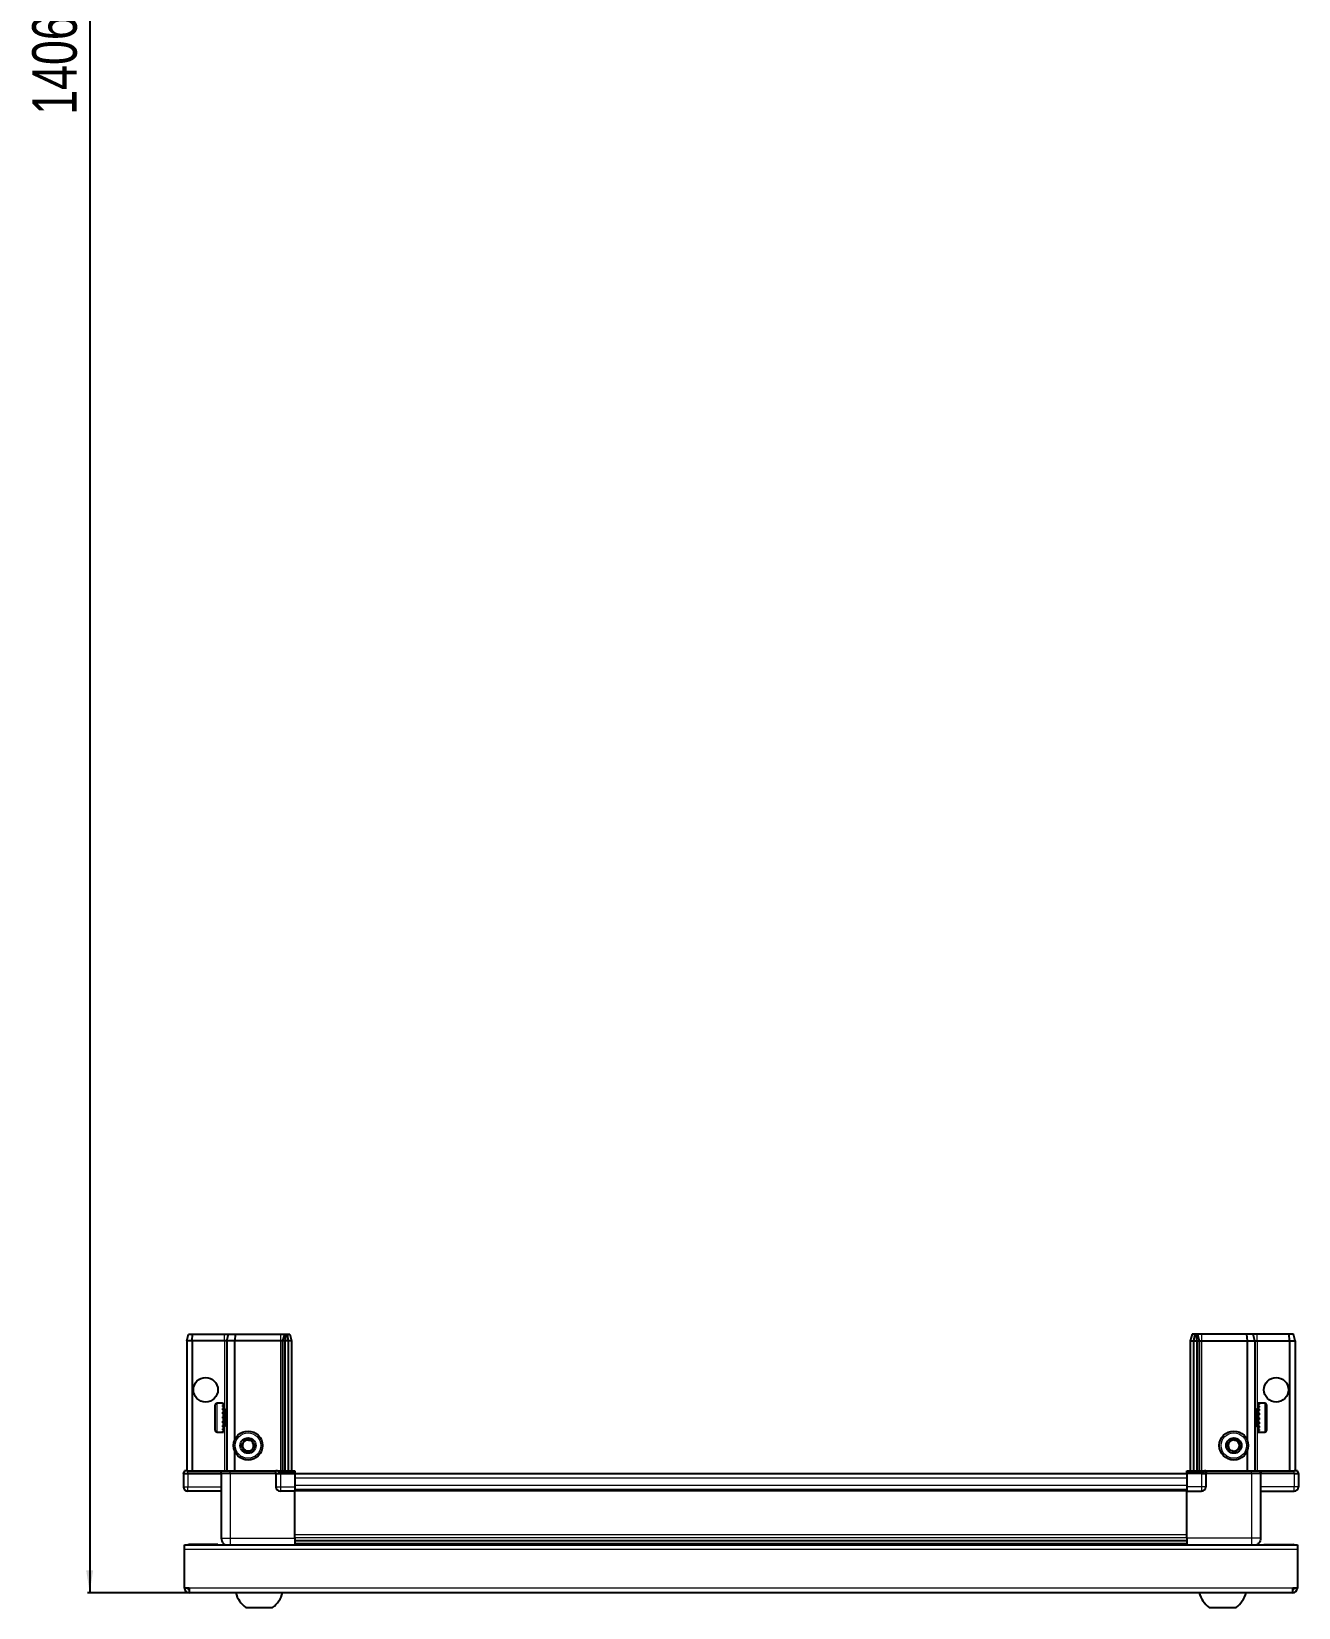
# Model space of a CAD drawing. Header units: millimetres. Extents: x 927 to 3772, y -669 to 1535.
# Drawn here: x 983 to 1551, y -669 to 38 of the extents above; entities that cross this region are included whole.
import ezdxf

# ---------------------------------------------------------------- set-up
doc = ezdxf.new("R2010")
doc.units = ezdxf.units.MM
doc.layers.add('FORMAT', color=7, linetype='Continuous')
doc.styles.add('SLDTEXTSTYLE0', font='TXT', dxfattribs={"width": 0.75})
doc.dimstyles.new('SLDDIMSTYLE0', dxfattribs={"dimtxt": 20, "dimasz": 10, "dimexe": 0, "dimexo": 0.0625, "dimgap": 5, "dimtad": 2, "dimdec": 1, "dimrnd": 1e-09, "dimzin": 12, "dimdsep": 46, "dimtxsty": 'SLDTEXTSTYLE0', "dimsah": 1, "dimcen": 0.09, "dimadec": 0, "dimazin": 3, "dimtfac": 1, "dimtofl": 0, "dimtmove": 0, "dimatfit": 3, "dimfxl": 0, "dimfrac": 2, "dimtolj": 1, "dimtzin": 12, "dimarcsym": 0})

# ---------------------------------------------------------------- blocks, each defined once
blk = doc.blocks.new('_D_8')
at = {"layer": 'FORMAT'}
for p, q in [((1052.76, 744.43), (1007.67, 744.43)), ((1008.67, 744.43), (1008.67, -662.27)), ((1053.26, -662.27), (1007.67, -662.27))]:
    blk.add_line(p, q, dxfattribs=at)
for points in [[(1008.67, 744.43), (1007.13, 734.43), (1010.21, 734.43)], [(1008.67, -662.27), (1010.21, -652.27), (1007.13, -652.27)]]:
    blk.add_solid(points, dxfattribs=at)
at = {"layer": 'FORMAT', "insert": (982.89, 0.44), "char_height": 20, "attachment_point": 1, "rotation": 90, "style": 'SLDTEXTSTYLE0'}
blk.add_mtext('1406,7', dxfattribs=at)

msp = doc.modelspace()

# ---------------------------------------------------------------- linework, layer by layer
at = {"color": 7, "linetype": 'Continuous', "lineweight": 25}
for p, q in [((1052.17, -549.27), (1052.98, -546.27)), ((1054.67, -549.27), (1052.17, -549.27)), ((1052.17, -549.27), (1052.17, -607.57)), ((1052.98, -546.27), (1054.83, -546.27)), ((1054.67, -549.27), (1054.83, -546.27)), ((1069.17, -549.27), (1054.67, -549.27)), ((1054.67, -549.27), (1054.67, -607.57)), ((1054.83, -546.27), (1069.17, -546.27)), ((1069.17, -546.27), (1070.98, -546.27)), ((1070.17, -549.27), (1069.17, -549.27)), ((1070.17, -549.27), (1070.98, -546.27)), ((1073.67, -549.27), (1070.17, -549.27)), ((1070.17, -549.27), (1070.17, -607.57)), ((1070.98, -546.27), (1074.01, -546.27)), ((1074.01, -546.27), (1073.67, -549.27)), ((1094.17, -549.27), (1073.67, -549.27)), ((1073.67, -549.27), (1073.67, -593.77)), ((1074.01, -546.27), (1094.17, -546.27)), ((1094.17, -546.27), (1095.98, -546.27)), ((1095.17, -549.27), (1094.17, -549.27)), ((1095.98, -546.27), (1095.17, -549.27)), ((1096.17, -549.27), (1095.17, -549.27)), ((1095.17, -549.27), (1095.17, -607.57)), ((1095.98, -546.27), (1096.72, -546.27)), ((1096.72, -546.27), (1096.17, -549.27)), ((1097.67, -549.27), (1096.17, -549.27)), ((1096.17, -549.27), (1096.17, -607.57)), ((1096.72, -546.27), (1097.22, -546.27)), ((1097.22, -546.27), (1097.67, -549.27)), ((1097.22, -546.27), (1098.37, -546.27)), ((1099.17, -549.27), (1097.67, -549.27)), ((1097.67, -549.27), (1097.67, -607.57)), ((1098.37, -546.27), (1099.17, -549.27)), ((1099.17, -549.27), (1099.17, -607.57)), ((1502.98, -546.27), (1502.17, -549.27)), ((1502.17, -549.27), (1503.67, -549.27)), ((1502.17, -549.27), (1502.17, -607.57)), ((1504.13, -546.27), (1502.98, -546.27)), ((1504.13, -546.27), (1503.67, -549.27)), ((1503.67, -549.27), (1505.17, -549.27)), ((1503.67, -549.27), (1503.67, -607.57)), ((1504.63, -546.27), (1504.13, -546.27)), ((1504.63, -546.27), (1505.17, -549.27)), ((1505.37, -546.27), (1504.63, -546.27)), ((1505.17, -549.27), (1506.17, -549.27)), ((1505.17, -549.27), (1505.17, -607.57)), ((1505.37, -546.27), (1506.17, -549.27)), ((1507.17, -546.27), (1505.37, -546.27)), ((1506.17, -549.27), (1506.17, -607.57)), ((1506.17, -549.27), (1507.17, -549.27)), ((1527.34, -546.27), (1507.17, -546.27)), ((1507.17, -549.27), (1527.67, -549.27)), ((1527.34, -546.27), (1527.67, -549.27)), ((1530.37, -546.27), (1527.34, -546.27)), ((1527.67, -549.27), (1527.67, -593.77)), ((1527.67, -549.27), (1531.17, -549.27)), ((1531.17, -549.27), (1530.37, -546.27)), ((1532.17, -546.27), (1530.37, -546.27)), ((1531.17, -549.27), (1531.17, -607.57)), ((1531.17, -549.27), (1532.17, -549.27)), ((1546.52, -546.27), (1532.17, -546.27)), ((1532.17, -549.27), (1546.67, -549.27)), ((1546.67, -549.27), (1546.52, -546.27)), ((1548.37, -546.27), (1546.52, -546.27)), ((1546.67, -549.27), (1546.67, -607.57)), ((1546.67, -549.27), (1549.17, -549.27)), ((1549.17, -549.27), (1548.37, -546.27)), ((1549.17, -549.27), (1549.17, -607.57)), ((1064.97, -589.47), (1064.97, -578.07)), ((1068.17, -577.27), (1065.77, -577.27)), ((1068.17, -577.27), (1068.17, -577.28)), ((1068.17, -577.28), (1068.67, -577.28)), ((1068.17, -577.47), (1068.67, -577.47)), ((1068.17, -577.47), (1068.17, -577.69)), ((1068.17, -577.69), (1068.67, -577.69)), ((1068.17, -578.26), (1068.67, -578.26)), ((1068.17, -578.26), (1068.17, -578.69)), ((1068.17, -578.69), (1068.67, -578.69)), ((1068.67, -577.47), (1068.67, -577.28)), ((1068.67, -577.69), (1068.67, -577.47)), ((1068.67, -578.26), (1068.67, -577.69)), ((1068.67, -578.69), (1068.67, -578.26)), ((1068.67, -579.6), (1068.67, -578.69)), ((1068.77, -579.37), (1068.67, -579.37)), ((1068.77, -588.17), (1068.77, -579.37)), ((1532.67, -579.37), (1532.57, -579.37)), ((1532.57, -579.37), (1532.57, -588.17)), ((1535.57, -577.27), (1532.67, -577.27)), ((1533.17, -577.27), (1532.67, -577.27)), ((1532.67, -577.27), (1532.67, -577.32)), ((1532.67, -577.32), (1532.67, -577.61)), ((1533.17, -577.32), (1532.67, -577.32)), ((1533.17, -577.61), (1532.67, -577.61)), ((1532.67, -577.61), (1532.67, -577.88)), ((1533.17, -577.88), (1532.67, -577.88)), ((1532.67, -577.88), (1532.67, -578.54)), ((1533.17, -578.54), (1532.67, -578.54)), ((1532.67, -578.54), (1532.67, -579.02)), ((1532.67, -579.02), (1532.67, -579.99)), ((1533.17, -579.02), (1532.67, -579.02)), ((1533.17, -577.32), (1533.17, -577.27)), ((1533.17, -577.88), (1533.17, -577.61)), ((1533.17, -579.02), (1533.17, -578.54)), ((1536.37, -578.07), (1536.37, -589.47)), ((1068.17, -579.6), (1068.67, -579.6)), ((1068.17, -579.6), (1068.17, -580.19)), ((1068.17, -580.19), (1068.67, -580.19)), ((1068.17, -581.34), (1068.67, -581.34)), ((1068.17, -581.34), (1068.17, -582.04)), ((1068.17, -582.04), (1068.67, -582.04)), ((1068.17, -583.32), (1068.67, -583.32)), ((1068.17, -583.32), (1068.17, -584.06)), ((1068.17, -583.47), (1068.67, -583.47)), ((1068.17, -583.97), (1068.67, -583.97)), ((1068.17, -584.06), (1068.67, -584.06)), ((1068.17, -585.35), (1068.67, -585.35)), ((1068.17, -585.35), (1068.17, -586.05)), ((1068.17, -586.05), (1068.67, -586.05)), ((1068.67, -580.19), (1068.67, -579.6)), ((1068.67, -581.34), (1068.67, -580.19)), ((1068.67, -582.04), (1068.67, -581.34)), ((1068.67, -583.32), (1068.67, -582.04)), ((1068.67, -583.47), (1068.67, -583.32)), ((1068.67, -584.06), (1068.67, -583.97)), ((1068.67, -585.35), (1068.67, -584.06)), ((1068.67, -586.05), (1068.67, -585.35)), ((1068.67, -587.22), (1068.67, -586.05)), ((1069.66, -580.46), (1069.17, -579.77)), ((1069.17, -587.77), (1069.17, -579.77)), ((1070.14, -579.77), (1069.66, -580.46)), ((1069.66, -587.08), (1069.66, -580.46)), ((1070.17, -579.77), (1070.14, -579.77)), ((1070.14, -587.77), (1070.14, -579.77)), ((1531.21, -579.77), (1531.17, -579.77)), ((1531.69, -580.46), (1531.21, -579.77)), ((1531.21, -579.77), (1531.21, -587.77)), ((1532.17, -579.77), (1531.69, -580.46)), ((1531.69, -580.46), (1531.69, -587.08)), ((1532.17, -579.77), (1532.17, -587.77)), ((1533.17, -579.99), (1532.67, -579.99)), ((1532.67, -579.99), (1532.67, -580.62)), ((1532.67, -580.62), (1532.67, -581.81)), ((1533.17, -580.62), (1532.67, -580.62)), ((1533.17, -581.81), (1532.67, -581.81)), ((1532.67, -581.81), (1532.67, -582.45)), ((1533.17, -582.45), (1532.67, -582.45)), ((1532.67, -582.53), (1532.67, -583.82)), ((1533.17, -582.53), (1532.67, -582.53)), ((1533.17, -583.82), (1532.67, -583.82)), ((1533.17, -584.31), (1532.67, -584.31)), ((1532.67, -584.31), (1532.67, -584.56)), ((1532.67, -584.56), (1532.67, -585.83)), ((1533.17, -584.56), (1532.67, -584.56)), ((1533.17, -585.83), (1532.67, -585.83)), ((1532.67, -585.83), (1532.67, -586.52)), ((1532.67, -586.52), (1532.67, -587.63)), ((1533.17, -586.52), (1532.67, -586.52)), ((1533.17, -580.62), (1533.17, -579.99)), ((1533.17, -582.53), (1533.17, -581.81)), ((1533.17, -584.56), (1533.17, -583.82)), ((1533.17, -586.52), (1533.17, -585.83)), ((1065.77, -590.27), (1068.17, -590.27)), ((1068.17, -587.22), (1068.67, -587.22)), ((1068.17, -587.22), (1068.17, -587.82)), ((1068.17, -587.82), (1068.67, -587.82)), ((1068.17, -588.75), (1068.67, -588.75)), ((1068.17, -588.75), (1068.17, -589.2)), ((1068.17, -589.2), (1068.67, -589.2)), ((1068.17, -589.8), (1068.67, -589.8)), ((1068.17, -589.8), (1068.17, -590.04)), ((1068.17, -590.04), (1068.67, -590.04)), ((1068.17, -590.26), (1068.67, -590.26)), ((1068.17, -590.26), (1068.17, -590.27)), ((1068.17, -590.27), (1068.67, -590.27)), ((1068.67, -587.82), (1068.67, -587.22)), ((1068.67, -588.75), (1068.67, -587.82)), ((1068.67, -588.17), (1068.77, -588.17)), ((1068.67, -589.2), (1068.67, -588.75)), ((1068.67, -589.8), (1068.67, -589.2)), ((1068.67, -590.04), (1068.67, -589.8)), ((1068.67, -590.26), (1068.67, -590.04)), ((1068.67, -590.27), (1068.67, -590.26)), ((1069.17, -587.77), (1069.66, -587.08)), ((1069.66, -587.08), (1070.14, -587.77)), ((1070.14, -587.77), (1070.17, -587.77)), ((1531.17, -587.77), (1531.21, -587.77)), ((1531.21, -587.77), (1531.69, -587.08)), ((1531.69, -587.08), (1532.17, -587.77)), ((1532.57, -588.17), (1532.67, -588.17)), ((1533.17, -587.63), (1532.67, -587.63)), ((1532.67, -587.63), (1532.67, -588.2)), ((1532.67, -588.2), (1532.67, -589.06)), ((1533.17, -588.2), (1532.67, -588.2)), ((1533.17, -589.06), (1532.67, -589.06)), ((1532.67, -589.06), (1532.67, -589.46)), ((1532.67, -589.46), (1532.67, -589.97)), ((1533.17, -589.46), (1532.67, -589.46)), ((1533.17, -589.97), (1532.67, -589.97)), ((1532.67, -589.97), (1532.67, -590.15)), ((1532.67, -590.15), (1532.67, -590.27)), ((1533.17, -590.15), (1532.67, -590.15)), ((1532.67, -590.27), (1535.57, -590.27)), ((1533.17, -588.2), (1533.17, -587.63)), ((1533.17, -589.46), (1533.17, -589.06)), ((1533.17, -590.15), (1533.17, -589.97)), ((1073.67, -598.77), (1073.67, -607.57)), ((1527.67, -598.77), (1527.67, -607.57)), ((1051.17, -607.57), (1050.67, -608.44)), ((1052.67, -607.57), (1051.17, -607.57)), ((1052.67, -607.57), (1067.47, -607.57)), ((1067.47, -607.57), (1067.67, -607.57)), ((1067.67, -608.77), (1067.67, -607.57)), ((1067.67, -607.57), (1071.67, -607.57)), ((1071.67, -607.57), (1091.97, -607.57)), ((1091.97, -607.57), (1092.17, -607.57)), ((1092.17, -608.77), (1092.17, -607.57)), ((1092.85, -607.57), (1092.17, -607.57)), ((1092.85, -607.57), (1100.67, -607.57)), ((1100.67, -607.57), (1100.67, -608.44)), ((1500.67, -608.44), (1500.67, -607.57)), ((1500.67, -607.57), (1508.5, -607.57)), ((1509.17, -607.57), (1508.5, -607.57)), ((1509.17, -608.77), (1509.17, -607.57)), ((1509.17, -607.57), (1509.37, -607.57)), ((1509.37, -607.57), (1529.67, -607.57)), ((1529.67, -607.57), (1533.67, -607.57)), ((1533.67, -608.77), (1533.67, -607.57)), ((1533.67, -607.57), (1533.87, -607.57)), ((1533.87, -607.57), (1548.67, -607.57)), ((1550.17, -607.57), (1548.67, -607.57)), ((1550.67, -608.44), (1550.17, -607.57)), ((1550.67, -608.44), (1550.17, -607.57)), ((1050.67, -608.77), (1050.67, -608.44)), ((1050.67, -608.77), (1052.67, -608.77)), ((1050.67, -608.77), (1050.67, -614.77)), ((1067.47, -608.77), (1052.67, -608.77)), ((1052.67, -608.77), (1067.47, -608.77)), ((1067.67, -608.77), (1067.47, -608.77)), ((1071.67, -608.77), (1067.67, -608.77)), ((1067.67, -608.77), (1067.67, -637.77)), ((1091.97, -608.77), (1071.67, -608.77)), ((1092.17, -608.77), (1091.97, -608.77)), ((1092.17, -608.77), (1094.17, -608.77)), ((1092.17, -608.77), (1092.17, -614.77)), ((1100.67, -608.44), (1094.17, -608.44)), ((1100.67, -608.77), (1094.17, -608.77)), ((1094.17, -608.77), (1100.67, -608.77)), ((1100.67, -608.44), (1100.67, -608.44)), ((1100.67, -608.77), (1100.67, -608.44)), ((1100.67, -608.77), (1100.67, -608.77)), ((1100.67, -608.77), (1100.67, -614.77)), ((1500.67, -608.92), (1100.67, -608.92)), ((1100.67, -614.77), (1100.67, -616.77)), ((1507.17, -608.44), (1500.67, -608.44)), ((1500.67, -608.77), (1500.67, -608.44)), ((1507.17, -608.77), (1500.67, -608.77)), ((1500.67, -608.77), (1500.67, -614.77)), ((1500.67, -614.77), (1500.67, -616.77)), ((1507.17, -608.77), (1509.17, -608.77)), ((1509.17, -608.77), (1507.17, -608.77)), ((1509.37, -608.77), (1509.17, -608.77)), ((1509.17, -608.77), (1509.17, -614.77)), ((1529.67, -608.77), (1509.37, -608.77)), ((1533.67, -608.77), (1529.67, -608.77)), ((1533.87, -608.77), (1533.67, -608.77)), ((1533.67, -608.77), (1533.67, -637.77)), ((1548.67, -608.77), (1533.87, -608.77)), ((1548.67, -608.77), (1550.67, -608.77)), ((1550.67, -608.77), (1550.67, -608.44)), ((1550.67, -608.77), (1550.67, -608.44)), ((1550.67, -608.77), (1550.67, -608.77)), ((1550.67, -608.77), (1550.67, -614.77)), ((1067.67, -616.77), (1052.67, -616.77)), ((1100.67, -616.77), (1094.17, -616.77)), ((1500.67, -616.12), (1100.67, -616.12)), ((1100.67, -637.77), (1100.67, -616.77)), ((1500.67, -616.77), (1507.17, -616.77)), ((1500.67, -637.77), (1500.67, -616.77)), ((1533.67, -616.77), (1548.67, -616.77)), ((1051.17, -642.87), (1051.17, -640.77)), ((1051.17, -640.77), (1550.17, -640.77)), ((1051.17, -660.17), (1051.17, -642.87)), ((1066.17, -640.67), (1053.27, -640.67)), ((1066.17, -640.67), (1066.17, -640.77)), ((1100.67, -638.8), (1500.67, -638.8)), ((1100.67, -638.83), (1500.67, -638.83)), ((1124.55, -640.62), (1100.67, -640.62)), ((1119.17, -640.77), (1119.17, -640.62)), ((1119.21, -640.77), (1119.21, -640.62)), ((1119.48, -640.77), (1119.48, -640.62)), ((1119.74, -640.77), (1119.74, -640.62)), ((1120.39, -640.77), (1120.39, -640.62)), ((1120.86, -640.77), (1120.86, -640.62)), ((1121.82, -640.77), (1121.82, -640.62)), ((1122.44, -640.77), (1122.44, -640.62)), ((1123.63, -640.77), (1123.63, -640.62)), ((1124.29, -640.77), (1124.29, -640.62)), ((1124.34, -640.77), (1124.34, -640.62)), ((1125.64, -640.62), (1124.55, -640.62)), ((1126.37, -640.62), (1125.64, -640.62)), ((1125.64, -640.77), (1125.64, -640.62)), ((1125.64, -640.62), (1125.64, -640.62)), ((1125.65, -640.77), (1125.65, -640.62)), ((1126.15, -640.77), (1126.15, -640.62)), ((1126.38, -640.62), (1126.37, -640.62)), ((1126.38, -640.77), (1126.38, -640.62)), ((1126.79, -640.62), (1126.38, -640.62)), ((1474.55, -640.62), (1126.79, -640.62)), ((1127.65, -640.77), (1127.65, -640.62)), ((1128.34, -640.77), (1128.34, -640.62)), ((1129.47, -640.77), (1129.47, -640.62)), ((1130.04, -640.77), (1130.04, -640.62)), ((1130.91, -640.77), (1130.91, -640.62)), ((1131.31, -640.77), (1131.31, -640.62)), ((1131.84, -640.77), (1131.84, -640.62)), ((1132.04, -640.77), (1132.04, -640.62)), ((1132.17, -640.77), (1132.17, -640.62)), ((1469.18, -640.77), (1469.18, -640.62)), ((1469.35, -640.77), (1469.35, -640.62)), ((1469.56, -640.77), (1469.56, -640.62)), ((1470.12, -640.77), (1470.12, -640.62)), ((1470.54, -640.77), (1470.54, -640.62)), ((1471.43, -640.77), (1471.43, -640.62)), ((1472.02, -640.77), (1472.02, -640.62)), ((1473.16, -640.77), (1473.16, -640.62)), ((1473.86, -640.77), (1473.86, -640.62)), ((1475.14, -640.62), (1474.55, -640.62)), ((1475.87, -640.62), (1475.14, -640.62)), ((1475.14, -640.77), (1475.14, -640.62)), ((1475.14, -640.62), (1475.14, -640.62)), ((1475.31, -640.77), (1475.31, -640.62)), ((1475.81, -640.77), (1475.81, -640.62)), ((1475.87, -640.77), (1475.87, -640.62)), ((1476.79, -640.62), (1475.87, -640.62)), ((1475.87, -640.62), (1475.87, -640.62)), ((1500.67, -640.62), (1476.79, -640.62)), ((1477.16, -640.77), (1477.16, -640.62)), ((1477.87, -640.77), (1477.87, -640.62)), ((1479.05, -640.77), (1479.05, -640.62)), ((1479.65, -640.77), (1479.65, -640.62)), ((1480.6, -640.77), (1480.6, -640.62)), ((1481.05, -640.77), (1481.05, -640.62)), ((1481.67, -640.77), (1481.67, -640.62)), ((1481.91, -640.77), (1481.91, -640.62)), ((1482.15, -640.77), (1482.15, -640.62)), ((1482.17, -640.77), (1482.17, -640.62)), ((1500.82, -640.77), (1500.82, -637.77)), ((1535.17, -640.67), (1548.07, -640.67)), ((1535.17, -640.67), (1535.17, -640.77)), ((1550.17, -640.77), (1550.17, -642.87)), ((1550.17, -642.87), (1550.17, -660.17)), ((1053.27, -660.17), (1051.17, -660.17)), ((1053.27, -660.17), (1053.27, -662.27)), ((1548.07, -662.27), (1053.27, -662.27)), ((1550.17, -660.17), (1548.07, -660.17)), ((1548.07, -662.27), (1548.07, -660.17)), ((1078.67, -668.87), (1090.67, -668.87)), ((1510.67, -668.87), (1522.67, -668.87))]:
    msp.add_line(p, q, dxfattribs=at)
at = {"color": 8, "linetype": 'Continuous', "lineweight": 18}
for p, q in [((1069.17, -549.27), (1069.17, -546.27)), ((1069.17, -549.27), (1069.17, -579.77)), ((1094.17, -546.27), (1094.17, -549.27)), ((1094.17, -549.27), (1094.17, -607.57)), ((1507.17, -546.27), (1507.17, -549.27)), ((1507.17, -549.27), (1507.17, -607.57)), ((1532.17, -549.27), (1532.17, -546.27)), ((1532.17, -549.27), (1532.17, -579.77)), ((1065.77, -590.27), (1065.77, -577.27)), ((1535.57, -577.27), (1535.57, -590.27)), ((1069.17, -587.77), (1069.17, -607.57)), ((1532.17, -587.77), (1532.17, -607.57)), ((1052.67, -608.77), (1052.67, -607.57)), ((1067.47, -608.77), (1067.47, -607.57)), ((1071.67, -608.77), (1071.67, -607.57)), ((1091.97, -608.77), (1091.97, -607.57)), ((1509.37, -607.57), (1509.37, -608.77)), ((1529.67, -608.77), (1529.67, -607.57)), ((1533.87, -607.57), (1533.87, -608.77)), ((1548.67, -608.77), (1548.67, -607.57)), ((1050.67, -614.77), (1052.67, -614.77)), ((1052.67, -608.77), (1052.67, -614.77)), ((1052.67, -614.77), (1067.67, -614.77)), ((1052.67, -616.77), (1052.67, -614.77)), ((1071.67, -608.77), (1071.67, -637.77)), ((1092.17, -614.77), (1094.17, -614.77)), ((1094.17, -608.77), (1094.17, -608.44)), ((1094.17, -608.77), (1094.17, -614.77)), ((1094.17, -614.77), (1100.67, -614.77)), ((1094.17, -614.77), (1094.17, -616.77)), ((1100.67, -608.77), (1100.67, -608.44)), ((1500.67, -610.92), (1100.67, -610.92)), ((1500.67, -614.12), (1100.67, -614.12)), ((1507.17, -614.77), (1500.67, -614.77)), ((1507.17, -608.77), (1507.17, -608.44)), ((1507.17, -608.77), (1507.17, -614.77)), ((1509.17, -614.77), (1507.17, -614.77)), ((1507.17, -614.77), (1507.17, -616.77)), ((1529.67, -608.77), (1529.67, -637.77)), ((1548.67, -614.77), (1533.67, -614.77)), ((1548.67, -608.77), (1548.67, -614.77)), ((1550.67, -614.77), (1548.67, -614.77)), ((1548.67, -616.77), (1548.67, -614.77)), ((1500.67, -616.77), (1100.67, -616.77)), ((1550.17, -642.87), (1051.17, -642.87)), ((1053.27, -640.77), (1053.27, -640.67)), ((1071.67, -637.77), (1100.67, -637.77)), ((1100.67, -636.18), (1500.67, -636.18)), ((1500.67, -637.59), (1100.67, -637.59)), ((1100.67, -640.04), (1500.67, -640.04)), ((1529.67, -637.77), (1500.67, -637.77)), ((1548.07, -640.77), (1548.07, -640.67)), ((1548.07, -660.17), (1053.27, -660.17))]:
    msp.add_line(p, q, dxfattribs=at)
at = {"color": 7, "linetype": 'Continuous', "lineweight": 25, "flags": 128}
for points in [[(1053.27, -640.67), (1052.86, -640.71), (1052.63, -640.77)], [(1548.71, -640.77), (1548.48, -640.71), (1548.07, -640.67)]]:
    msp.add_lwpolyline(points, dxfattribs=at)
at = {"color": 7, "linetype": 'Continuous', "lineweight": 25}
for centre, radius in [((1060.67, -571.27), 5.5), ((1540.67, -571.27), 5.5), ((1079.67, -596.27), 6.5), ((1079.67, -596.27), 3.46), ((1521.67, -596.27), 6.5), ((1521.67, -596.27), 3.46)]:
    msp.add_circle(centre, radius, dxfattribs=at)
at = {"color": 8, "linetype": 'Continuous', "lineweight": 18}
for centre in [(1079.67, -596.27), (1521.67, -596.27)]:
    msp.add_circle(centre, 5.7, dxfattribs=at)
at = {"color": 7, "linetype": 'Continuous', "lineweight": 25}
for centre, radius, start, end in [((1065.77, -578.07), 0.8, 90, 180), ((1069.17, -579.37), 0.4, 180, 270), ((1532.17, -579.37), 0.4, 270, 0), ((1535.57, -578.07), 0.8, 360, 90), ((1065.77, -589.47), 0.8, 180, 270), ((1069.17, -588.17), 0.4, 90, 180), ((1532.17, -588.17), 0.4, 360, 90), ((1535.57, -589.47), 0.8, 270, 0), ((1079.67, -596.27), 2.5, 147.37605, 207.37605), ((1079.67, -596.27), 2.5, 207.37605, 267.37605), ((1079.67, -596.27), 2.5, 87.37605, 147.37605), ((1079.67, -596.27), 2.5, 267.37605, 327.37605), ((1079.67, -596.27), 2.5, 27.37605, 87.37605), ((1079.67, -596.27), 2.5, 327.37605, 27.37605), ((1521.67, -596.27), 2.5, 134.67671, 194.67671), ((1521.67, -596.27), 2.5, 194.67671, 254.67671), ((1521.67, -596.27), 2.5, 74.67671, 134.67671), ((1521.67, -596.27), 2.5, 254.67671, 314.67671), ((1521.67, -596.27), 2.5, 14.67671, 74.67671), ((1521.67, -596.27), 2.5, 314.67671, 14.67671), ((1052.67, -614.77), 2, 180, 270), ((1094.17, -614.77), 2, 180, 270), ((1507.17, -614.77), 2, 270, 0), ((1548.67, -614.77), 2, 270, 0), ((1053.27, -660.17), 2.1, 180, 270), ((1053.27, -660.17), 0.6, 180, 270), ((1085.7, -659.25), 11.91, 194.70035, 233.8734), ((1083.65, -659.25), 11.91, 306.1266, 345.29965), ((1517.7, -659.25), 11.91, 194.70035, 233.8734), ((1515.65, -659.25), 11.91, 306.1266, 345.29965), ((1548.07, -660.17), 0.6, 270, 0), ((1548.07, -660.17), 2.1, 270, 0)]:
    msp.add_arc(centre, radius, start, end, dxfattribs=at)
for centre, start_param, end_param in [((1094.17, -604.98), 2.418858, 3.141593), ((1507.17, -604.98), 3.141593, 3.864327)]:
    msp.add_ellipse(centre, major_axis=(0, 3.46), ratio=0.57735, start_param=start_param, end_param=end_param, dxfattribs=at)
for points, knots in [([(1518.89, -595.51), (1519.25, -595.15), (1519.94, -594.47), (1520.62, -593.8), (1520.94, -593.48)], [0, 0, 0, 0, 0.534686, 1, 1, 1, 1]), ([(1520.94, -593.48), (1521.44, -593.62), (1522.37, -593.87), (1523.29, -594.13), (1523.73, -594.24)], [0, 0, 0, 0, 0.534686, 1, 1, 1, 1]), ([(1076.79, -596.14), (1077.07, -595.71), (1077.59, -594.9), (1078.1, -594.09), (1078.34, -593.71)], [0, 0, 0, 0, 0.5346859, 1, 1, 1, 1]), ([(1078.12, -598.71), (1078.06, -598.59), (1077.78, -598.06), (1077.33, -597.18), (1076.95, -596.45), (1076.79, -596.14)], [0, 0, 0, 0, 0.133125, 0.637099, 1, 1, 1, 1]), ([(1081, -598.84), (1080.48, -598.81), (1079.52, -598.77), (1078.56, -598.73), (1078.12, -598.71)], [0, 0, 0, 0, 0.534686, 1, 1, 1, 1]), ([(1078.34, -593.71), (1078.86, -593.73), (1079.82, -593.78), (1080.78, -593.82), (1081.23, -593.84)], [0, 0, 0, 0, 0.5346859, 1, 1, 1, 1]), ([(1082.56, -596.41), (1082.28, -596.84), (1081.76, -597.65), (1081.24, -598.46), (1081, -598.84)], [0, 0, 0, 0, 0.534686, 1, 1, 1, 1]), ([(1081.23, -593.84), (1081.39, -594.15), (1081.77, -594.88), (1082.22, -595.76), (1082.5, -596.3), (1082.56, -596.41)], [0, 0, 0, 0, 0.362901, 0.866875, 1, 1, 1, 1]), ([(1519.62, -598.3), (1519.53, -597.97), (1519.32, -597.17), (1519.07, -596.21), (1518.92, -595.63), (1518.89, -595.51)], [0, 0, 0, 0, 0.362901, 0.866875, 1, 1, 1, 1]), ([(1522.4, -599.07), (1521.91, -598.93), (1520.98, -598.68), (1520.05, -598.42), (1519.62, -598.3)], [0, 0, 0, 0, 0.534686, 1, 1, 1, 1]), ([(1524.46, -597.04), (1524.09, -597.4), (1523.4, -598.08), (1522.72, -598.75), (1522.4, -599.07)], [0, 0, 0, 0, 0.534686, 1, 1, 1, 1]), ([(1523.73, -594.24), (1523.76, -594.37), (1523.91, -594.94), (1524.16, -595.91), (1524.37, -596.7), (1524.46, -597.04)], [0, 0, 0, 0, 0.133125, 0.637099, 1, 1, 1, 1]), ([(1067.67, -637.77), (1067.72, -638.21), (1067.79, -638.89), (1068.23, -639.71), (1068.68, -640.26), (1069.09, -640.62), (1069.35, -640.75), (1069.39, -640.77)], [0, 0, 0, 0, 0.3630185, 0.5584377, 0.7580039, 0.9575702, 1, 1, 1, 1]), ([(1100.67, -637.77), (1100.67, -638.17), (1100.67, -638.96), (1100.67, -639.98), (1100.67, -640.61), (1100.67, -640.76), (1100.67, -640.77)], [0, 0, 0, 0, 0.32552, 0.65104, 0.97656, 1, 1, 1, 1]), ([(1500.67, -637.77), (1500.67, -638.17), (1500.67, -638.96), (1500.67, -639.98), (1500.67, -640.61), (1500.67, -640.76), (1500.67, -640.77)], [0, 0, 0, 0, 0.32552, 0.65104, 0.97656, 1, 1, 1, 1]), ([(1533.67, -637.77), (1533.63, -638.21), (1533.55, -638.89), (1533.12, -639.71), (1532.66, -640.26), (1532.26, -640.62), (1532, -640.75), (1531.95, -640.77)], [0, 0, 0, 0, 0.3630185, 0.5584377, 0.7580039, 0.9575702, 1, 1, 1, 1])]:
    msp.add_open_spline(points, degree=3, knots=knots, dxfattribs=at)
at = {"color": 8, "linetype": 'Continuous', "lineweight": 18}
for points in [[(1067.67, -637.77), (1067.73, -637.77), (1067.85, -637.77), (1068.78, -637.77), (1070.1, -637.77), (1071.15, -637.77), (1071.67, -637.77)], [(1533.67, -637.77), (1533.61, -637.77), (1533.49, -637.77), (1532.57, -637.77), (1531.24, -637.77), (1530.2, -637.77), (1529.67, -637.77)]]:
    msp.add_open_spline(points, degree=3, dxfattribs=at)
for points in [[(1071.67, -637.77), (1071.67, -638.21), (1071.67, -638.89), (1071.67, -639.71), (1071.67, -640.26), (1071.67, -640.62), (1071.67, -640.75), (1071.67, -640.77)], [(1529.67, -637.77), (1529.67, -638.21), (1529.67, -638.89), (1529.67, -639.71), (1529.67, -640.26), (1529.67, -640.62), (1529.67, -640.75), (1529.67, -640.77)]]:
    msp.add_open_spline(points, degree=3, knots=[0, 0, 0, 0, 0.363018, 0.558438, 0.758004, 0.95757, 1, 1, 1, 1], dxfattribs=at)

# ---------------------------------------------------------------- dimensions: what is measured, and where the dimension line sits
at = {"layer": 'FORMAT'}
dim = msp.add_linear_dim(base=(1008.67, -662.27), p1=(1052.77, 744.43), p2=(1053.27, -662.27), angle=90, dimstyle='SLDDIMSTYLE0', dxfattribs=at)
dim.commit()
dim.dimension.update_dxf_attribs({"geometry": '_D_8', "text_midpoint": (1008.67, 41.08), "dimtype": 160})

doc.saveas('drawing.dxf')
